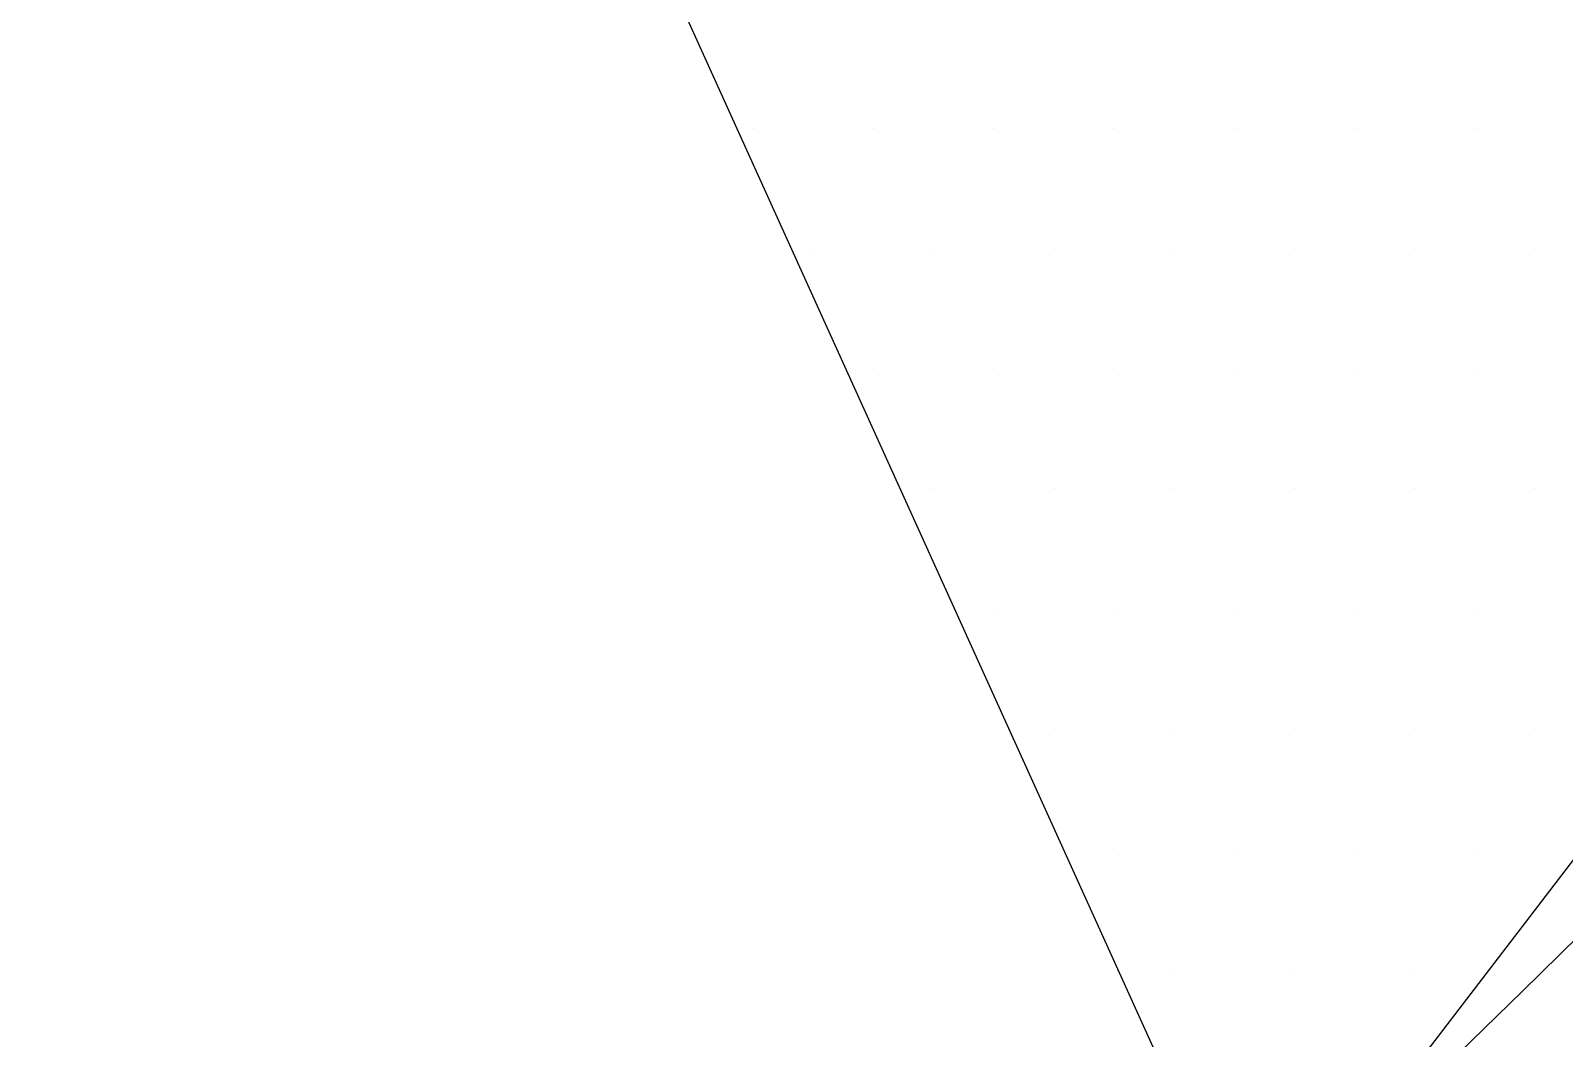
# Model space of a CAD drawing. Header units: metres. Extents: x 9606 to 9900, y 4805 to 4952.
# Drawn here: x 9833.6681 to 9833.8086, y 4845.2541 to 4845.3464 of the extents above; entities that cross this region are included whole.
import ezdxf

# ---------------------------------------------------------------- set-up
doc = ezdxf.new("R2010")
doc.units = ezdxf.units.M
doc.header["$LTSCALE"] = 2
doc.linetypes.add('CACHEX2', pattern=[0.75, 0.5, -0.25])
for name, color, linetype in [('CARTOUCHE', 7, 'Continuous'), ('LOGO', 4, 'Continuous'), ('rosace', 7, 'Continuous')]:
    doc.layers.add(name, color=color, linetype=linetype)

# ---------------------------------------------------------------- blocks, each defined once
blk = doc.blocks.new('A$C715108E3')
at = {"layer": 'LOGO', "color": 131}
for p, q in [((3.6354, -18.5599), (3.6354, -18.5599)), ((3.6486, -18.5599), (3.6486, -18.5599)), ((3.7404, -18.5599), (3.7404, -18.5599)), ((3.8317, -18.5599), (3.8317, -18.5599)), ((3.9237, -18.5599), (3.9237, -18.5599)), ((4.0155, -18.5599), (4.0155, -18.5599)), ((4.107, -18.5599), (4.107, -18.5599)), ((4.1988, -18.5599), (4.1988, -18.5599)), ((3.6774, -18.6525), (3.6774, -18.6525)), ((3.6943, -18.6525), (3.6943, -18.6525)), ((3.7861, -18.6525), (3.7861, -18.6525)), ((3.878, -18.6525), (3.878, -18.6525)), ((3.9694, -18.6525), (3.9694, -18.6525)), ((4.0612, -18.6525), (4.0612, -18.6525)), ((4.1531, -18.6525), (4.1531, -18.6525)), ((4.2445, -18.6525), (4.2445, -18.6525)), ((3.7187, -18.7438), (3.7187, -18.7438)), ((3.7404, -18.7438), (3.7404, -18.7438)), ((3.8317, -18.7438), (3.8317, -18.7438)), ((3.9237, -18.7438), (3.9237, -18.7438)), ((4.0155, -18.7438), (4.0155, -18.7438)), ((4.107, -18.7438), (4.107, -18.7438)), ((4.1988, -18.7438), (4.1988, -18.7438)), ((3.7599, -18.835), (3.7599, -18.835)), ((3.7861, -18.835), (3.7861, -18.835)), ((3.878, -18.835), (3.878, -18.835)), ((3.9694, -18.835), (3.9694, -18.835)), ((4.0612, -18.835), (4.0612, -18.835)), ((4.1531, -18.835), (4.1531, -18.835)), ((4.2445, -18.835), (4.2445, -18.835)), ((3.8019, -18.9276), (3.8019, -18.9276)), ((3.8317, -18.9276), (3.8317, -18.9276)), ((3.9237, -18.9276), (3.9237, -18.9276)), ((4.0155, -18.9276), (4.0155, -18.9276)), ((4.107, -18.9276), (4.107, -18.9276)), ((4.1988, -18.9276), (4.1988, -18.9276)), ((3.8431, -19.0189), (3.8431, -19.0189)), ((3.878, -19.0189), (3.878, -19.0189)), ((3.9694, -19.0189), (3.9694, -19.0189)), ((4.0612, -19.0189), (4.0612, -19.0189)), ((4.1531, -19.0189), (4.1531, -19.0189)), ((4.2445, -19.0189), (4.2445, -19.0189)), ((3.8851, -19.1101), (3.8851, -19.1101)), ((3.9237, -19.1101), (3.9237, -19.1101)), ((4.0155, -19.1101), (4.0155, -19.1101)), ((4.107, -19.1101), (4.107, -19.1101)), ((4.1988, -19.1101), (4.1988, -19.1101)), ((3.9263, -19.2027), (3.9263, -19.2027)), ((3.9694, -19.2027), (3.9694, -19.2027)), ((4.0612, -19.2027), (4.0612, -19.2027)), ((4.1531, -19.2027), (4.1531, -19.2027))]:
    blk.add_line(p, q, dxfattribs=at)
blk.add_lwpolyline([(-1.6922, -18.648), (0.2166, -18.8242), (-0.4061, -17.3082), (1.2857, -17.5115), (0.9202, -16.4826), (-0.461, -13.5406), (1.4536, -13.7453), (4.032, -19.4344), (5.206, -17.903), (3.3935, -13.9486), (6.3293, -14.2803), (6.4311, -12.6478), (3.5725, -12.29), (6.1505, -8.6671), (5.6155, -6.8715), (1.6586, -12.1279), (-1.9407, -12.0256)], dxfattribs=at)
blk = doc.blocks.new('A$C581E6685')
at = {"layer": 'rosace', "color": 32, "linetype": 'CACHEX2', "ltscale": 1.5}
blk.add_ellipse((-38.0538, 23.8138), major_axis=(-19.0311, -3.534), ratio=0.590567, dxfattribs=at)
at = {"layer": 'rosace', "color": 32}
blk.add_ellipse((-37.6144, 23.8499), major_axis=(-13.5768, -4.2839), ratio=0.791971, dxfattribs=at)
at = {"layer": 'CARTOUCHE'}
blk.add_blockref('A$C715108E3', (-31.6739, 36.3189), dxfattribs=at)

msp = doc.modelspace()

# ---------------------------------------------------------------- linework, layer by layer
at = {"layer": 'CARTOUCHE'}
msp.add_rational_spline([(9829.64323, 4848.05468), (9829.64323, 4845.87645), (9829.64323, 4843.69822), (9829.64323, 4842.93022), (9830.41123, 4842.93022), (9839.51909, 4842.93022), (9848.62694, 4842.93022), (9849.39494, 4842.93022), (9849.39494, 4843.69822), (9849.39494, 4845.87645), (9849.39494, 4848.05468), (9849.39494, 4848.82268), (9848.62694, 4848.82268), (9839.51909, 4848.82268), (9830.41123, 4848.82268), (9829.64323, 4848.82268), (9829.64323, 4848.05468)], [1, 1, 1, 0.707106781187, 1, 1, 1, 0.707106781187, 1, 1, 1, 0.707106781187, 1, 1, 1, 0.707106781187, 1], degree=2, knots=[0, 0, 0, 1, 1, 2.570796, 2.570796, 3.570796, 3.570796, 5.141593, 5.141593, 6.141593, 6.141593, 7.712389, 7.712389, 8.712389, 8.712389, 10.283185, 10.283185, 10.283185], dxfattribs=at)

# ---------------------------------------------------------------- block references
at = {"layer": 'CARTOUCHE', "xscale": 0.12, "yscale": 0.12, "zscale": 0.12}
msp.add_blockref('A$C581E6685', (9837.09738, 4843.20633), dxfattribs=at)

doc.saveas('drawing.dxf')
